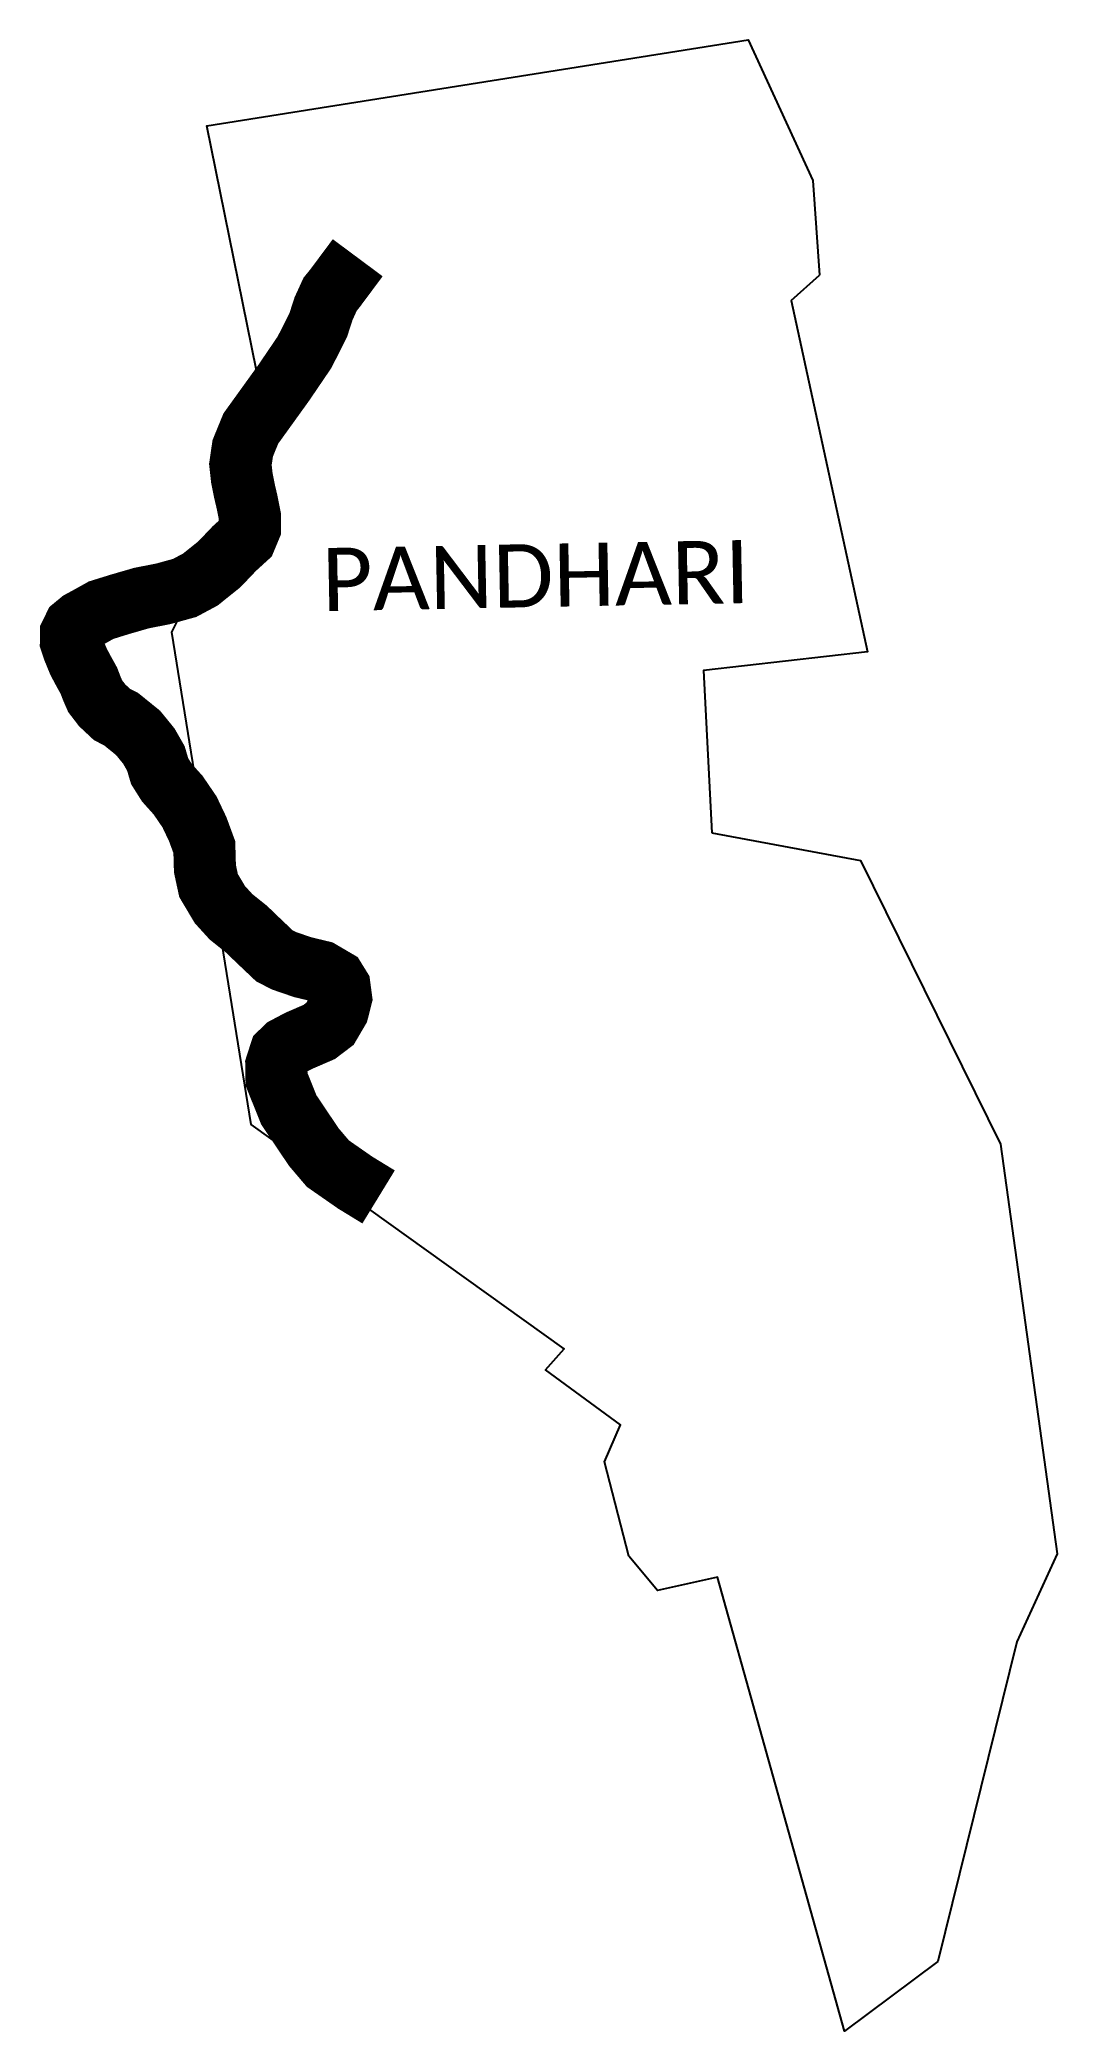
# Model space of a CAD drawing. Header units: metres. Extents: x 297292 to 298110, y 1972229 to 1973830.
import ezdxf

# ---------------------------------------------------------------- set-up
doc = ezdxf.new("R2010")
doc.units = ezdxf.units.M
for name, color, linetype in [('NATURALLY PROTECTED', 3, 'Continuous'), ('village', 3, 'Continuous'), ('VILLAGE NAME', 250, 'Continuous')]:
    doc.layers.add(name, color=color, linetype=linetype)
doc.styles.get("Standard").update_dxf_attribs({"font": 'calibri.ttf'})

msp = doc.modelspace()

# ---------------------------------------------------------------- linework, layer by layer
at = {"layer": 'NATURALLY PROTECTED', "color": 116, "true_color": 0x136734, "const_width": 50, "flags": 128}
msp.add_lwpolyline([(297547.4, 1973655.1), (297547.4, 1973655.1), (297547.4, 1973655.1), (297547.4, 1973655.1), (297547.4, 1973655.1), (297547.4, 1973655.1), (297529.4, 1973630.9), (297525.2, 1973625.7), (297519.9, 1973614.1), (297515.6, 1973600.8), (297504.6, 1973579.1), (297487.9, 1973554.5), (297461.4, 1973517.7), (297454.9, 1973501.8), (297453, 1973488.8), (297454.2, 1973478), (297456.2, 1973467.8), (297458.3, 1973458.9), (297460.6, 1973447.4), (297460.6, 1973437.4), (297457.3, 1973429.5), (297448.2, 1973421.2), (297436.2, 1973408.6), (297420.9, 1973396.3), (297408.2, 1973389.5), (297391.2, 1973384.8), (297373.4, 1973381.3), (297355.8, 1973376.2), (297341, 1973371.6), (297330.4, 1973365.7), (297324.5, 1973362.5), (297319.4, 1973358.3), (297316.8, 1973353), (297316.7, 1973346.2), (297318.9, 1973339.7), (297322.8, 1973330.2), (297326.3, 1973323.6), (297331.1, 1973314.9), (297333.4, 1973308.9), (297336.2, 1973302.4), (297341.8, 1973295.1), (297349.7, 1973287.7), (297357.1, 1973283.9), (297370.7, 1973272.9), (297379.4, 1973262.2), (297385, 1973252.4), (297388.1, 1973242), (297393.9, 1973232.8), (297402.9, 1973222.8), (297412.1, 1973209.3), (297418.7, 1973195.4), (297424, 1973181), (297424.5, 1973163.6), (297427.4, 1973150.1), (297436.5, 1973134.8), (297445.5, 1973124.9), (297457.8, 1973115.1), (297466.2, 1973107), (297480.3, 1973093.6), (297488.3, 1973089.5), (297503.2, 1973084.4), (297517.8, 1973080.9), (297529.4, 1973074.1), (297532.8, 1973068.6), (297534, 1973059.6), (297531.5, 1973049.8), (297525.1, 1973038.9), (297516.4, 1973032.3), (297500, 1973025.2), (297489.4, 1973019.6), (297485.1, 1973015.4), (297481.9, 1973005.5), (297482.1, 1972994.2), (297492, 1972969.6), (297512.1, 1972939.7), (297523.4, 1972926.4), (297545.4, 1972911.1), (297564.2, 1972899.6)], dxfattribs=at)
at = {"layer": 'village', "flags": 128}
msp.add_lwpolyline([(297896, 1973620.6), (297918.8, 1973641)], dxfattribs=at)
at = {"layer": 'village', "color": 3, "true_color": 0x00ff00}
for points in [[(297832.2, 1973192.5, 0), (297951.9, 1973170.3, 0), (298064.5, 1972942.1, 0), (298110.1, 1972612.6, 0), (298077.7, 1972541.6, 0), (298014.1, 1972284.6, 0), (297939, 1972228.5, 0), (297836.8, 1972593.7, 0), (297788.5, 1972583.1, 0), (297765.4, 1972610.7, 0), (297746, 1972686.6, 0), (297758.9, 1972716.4, 0), (297698.5, 1972760.6, 0), (297713.4, 1972777.3, 0), (297461.8, 1972957.8, 0), (297397.8, 1973353.8, 0), (297476.6, 1973511.7, 0), (297426, 1973761.1, 0), (297861.6, 1973830.4, 0), (297913.4, 1973717.1, 0), (297918.8, 1973641, 0)], [(297896, 1973620.6, 0), (297957.4, 1973338, 0), (297825.6, 1973323, 0), (297832.2, 1973192.5, 0)]]:
    msp.add_polyline3d(points, dxfattribs=at)

# ---------------------------------------------------------------- texts
at = {"layer": 'VILLAGE NAME', "insert": (297518, 1973421.5), "char_height": 50.75, "attachment_point": 1, "rotation": 1.1028}
msp.add_mtext_dynamic_manual_height_columns('PANDHARI', width=359.625, gutter_width=543.7, heights=[0], dxfattribs=at)

doc.saveas('drawing.dxf')
